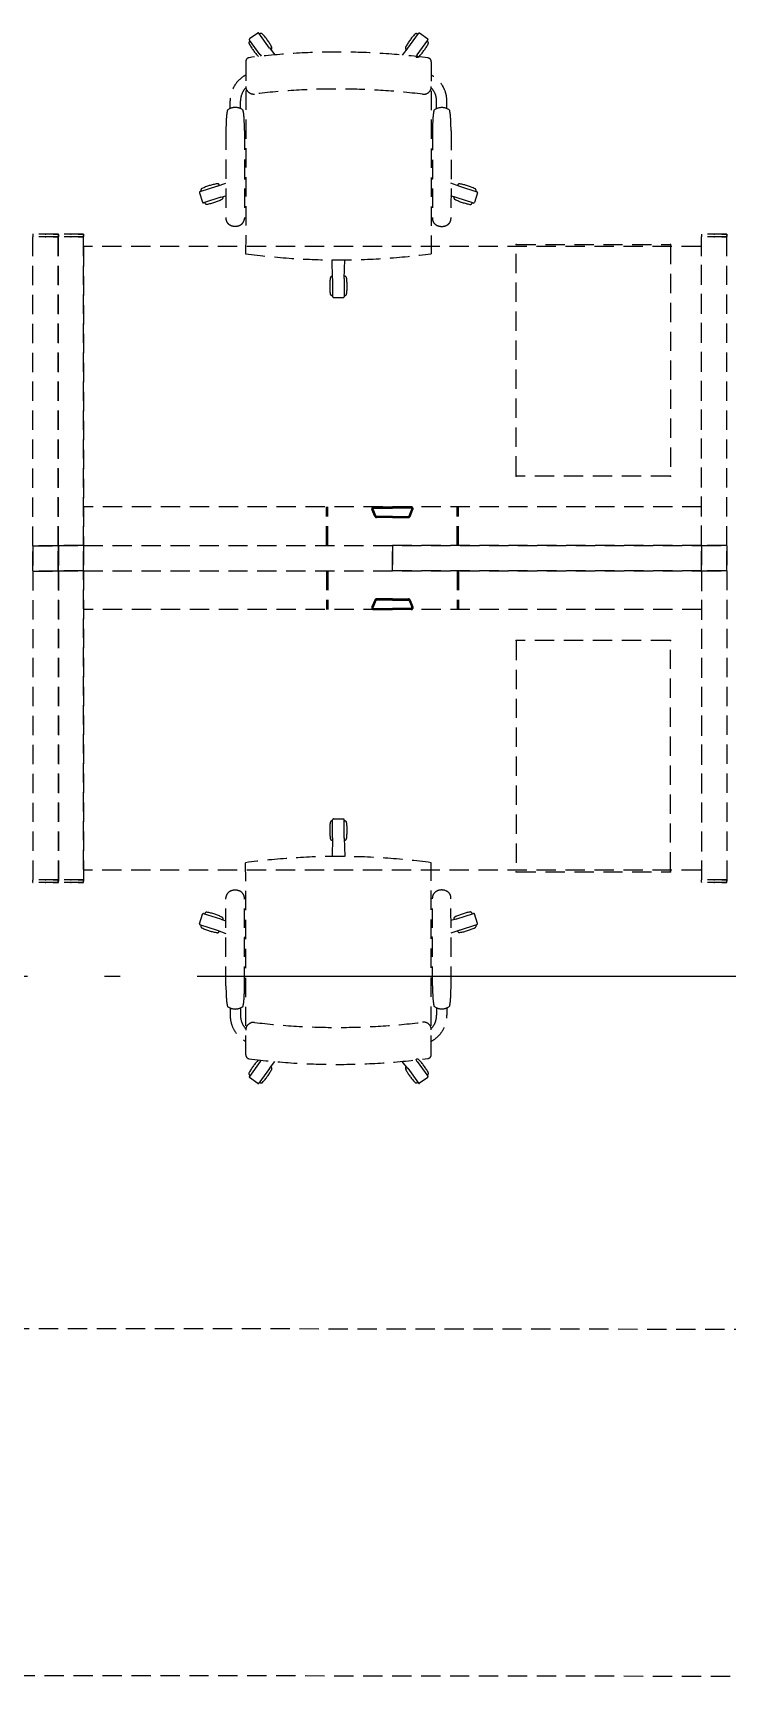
# Model space of a CAD drawing. Header units: millimetres. Extents: x -168200 to 672800, y -7409 to 118800.
# Drawn here: x 277354 to 279152, y 54084 to 58345 of the extents above; entities that cross this region are included whole.
import ezdxf

# ---------------------------------------------------------------- set-up
doc = ezdxf.new("R2010")
doc.units = ezdxf.units.MM
doc.header["$LTSCALE"] = 200
doc.linetypes.add('CEN-GAUN', pattern=[32.2, 30, -1, 0.2, -1])
doc.linetypes.add('HIDDEN', pattern=[0.375, 0.25, -0.125])
doc.layers.add('1 CEN', color=15, linetype='CEN-GAUN')
doc.layers.add('1 FUR', color=8, linetype='HIDDEN')

msp = doc.modelspace()

# ---------------------------------------------------------------- linework, layer by layer
at = {"layer": '1 CEN'}
msp.add_line((200500, 55900), (285700, 55900), dxfattribs=at)
at = {"layer": '1 FUR'}
for p, q in [((277936.4, 58344.3), (277915.4, 58329)), ((277967.1, 58305.4), (277939.2, 58343.8)), ((277941, 58341.4), (277942.5, 58342.5)), ((278324.8, 58305), (278352.8, 58343.4)), ((278351, 58341), (278349.5, 58342.1)), ((278376.6, 58328.6), (278355.6, 58343.9)), ((277942.8, 58287.7), (277914.9, 58326.2)), ((277916.7, 58323.8), (277915.2, 58322.7)), ((277942.4, 58288.3), (277945.3, 58284.1)), ((277966.7, 58306), (277980.8, 58287.7)), ((277970.5, 58301), (277971.2, 58301.5)), ((278325.3, 58305.6), (278310.9, 58287.1)), ((278320.7, 58301.2), (278321.4, 58300.7)), ((278349.5, 58288), (278346.4, 58283.5)), ((278349.1, 58287.4), (278377.1, 58325.8)), ((278375.3, 58323.3), (278376.8, 58322.3)), ((277905.5, 58270.5), (277905.2, 57772.4)), ((278346, 58282.8), (278346.7, 58282.3)), ((278385.9, 58269.8), (278385.6, 57772.4)), ((277865.1, 58148.8), (277865.2, 58168.3)), ((277891.7, 58148.6), (277891.8, 58168.3)), ((278399.6, 58148.2), (278399.6, 58167.9)), ((278426.2, 58148.4), (278426.2, 58167.9)), ((277854.2, 58091.5), (277854, 57863.5)), ((277902.2, 58091.4), (277902, 57863.4)), ((278389.1, 58091.1), (278388.9, 57863.1)), ((278437.1, 58091), (278436.9, 57863)), ((277832, 57947.6), (277786.8, 57933)), ((277831.3, 57947.4), (277854.1, 57955.5)), ((277837.2, 57949.5), (277836.9, 57950.3)), ((278459.7, 57946.9), (278436.9, 57955.1)), ((278453.8, 57949), (278454.1, 57949.9)), ((278459, 57947.2), (278504.2, 57932.4)), ((277785.5, 57930.5), (277793.5, 57905.7)), ((277789.7, 57933.9), (277789.2, 57935.2)), ((277841.2, 57919.1), (277796, 57904.5)), ((277798.9, 57905.4), (277799.3, 57904.1)), ((277840.5, 57918.9), (277854, 57922.8)), ((277846.8, 57919.8), (277846.5, 57920.6)), ((278450.4, 57918.4), (278436.9, 57922.3)), ((278444.1, 57919.3), (278444.4, 57920.1)), ((278449.7, 57918.6), (278494.9, 57903.9)), ((278492, 57904.9), (278491.6, 57903.6)), ((278505.5, 57929.9), (278497.4, 57905.2)), ((278501.3, 57933.4), (278501.7, 57934.7)), ((277354.3, 57822.4), (277354.3, 57816.4)), ((277354.3, 57819.4), (277354.3, 57816.4)), ((277419.8, 57822.9), (277354.8, 57822.9)), ((277406.8, 57822.9), (277419.8, 57822.9)), ((277419.4, 57822.9), (277419.4, 57816.9)), ((277419.4, 57819.9), (277419.4, 57816.9)), ((277485.4, 57816.4), (277419.4, 57816.4)), ((277419.4, 57016.4), (277419.4, 57816.4)), ((277484.9, 57823.4), (277419.9, 57823.4)), ((277484.9, 57816.4), (277419.9, 57816.4)), ((277420.3, 57822.4), (277420.3, 57816.4)), ((277420.3, 57816.4), (277420.3, 57819.4)), ((277471.9, 57823.4), (277484.9, 57823.4)), ((277471.9, 57816.4), (277484.9, 57816.4)), ((277485.4, 57822.9), (277485.4, 57816.9)), ((277485.4, 57816.9), (277485.4, 57819.9)), ((277485.4, 57016.4), (277485.4, 57816.4)), ((279085.4, 57822.9), (279085.4, 57816.9)), ((279085.4, 57819.9), (279085.4, 57816.9)), ((279151.4, 57816.4), (279085.4, 57816.4)), ((279085.4, 57016.4), (279085.4, 57816.4)), ((279150.9, 57823.4), (279085.9, 57823.4)), ((279150.9, 57816.4), (279085.9, 57816.4)), ((279137.9, 57823.4), (279150.9, 57823.4)), ((279137.9, 57816.4), (279150.9, 57816.4)), ((279151.4, 57822.9), (279151.4, 57816.9)), ((279151.4, 57816.9), (279151.4, 57819.9)), ((279151.4, 57016.4), (279151.4, 57816.4)), ((277420.3, 57815.9), (277354.3, 57815.9)), ((277354.3, 57015.9), (277354.3, 57815.9)), ((277419.8, 57815.9), (277354.8, 57815.9)), ((277406.8, 57815.9), (277419.8, 57815.9)), ((277420.3, 57015.9), (277420.3, 57815.9)), ((277487.4, 57791.4), (277485.4, 57789.4)), ((277485.4, 57791.4), (277485.4, 57791.4)), ((277485.4, 57789.4), (277485.4, 57018.4)), ((279083.4, 57791.4), (277487.4, 57791.4)), ((278605.4, 57197.4), (278605.4, 57795.4)), ((278606.4, 57796.4), (279004.4, 57796.4)), ((279005.4, 57795.4), (279005.4, 57197.4)), ((279085.4, 57789.4), (279083.4, 57791.4)), ((279085.4, 57018.4), (279085.4, 57789.4)), ((278130.5, 57707.8), (278129, 57756.4)), ((278160.4, 57707.8), (278162, 57756.4)), ((278130.3, 57714.1), (278129.4, 57714.1)), ((278130.4, 57708.6), (278130.4, 57661.1)), ((278160.4, 57708.5), (278160.4, 57661)), ((278161.5, 57714.1), (278160.6, 57714.1)), ((278130.4, 57664.1), (278128.5, 57664.1)), ((278132.4, 57659.1), (278158.4, 57659)), ((278160.4, 57664.1), (278162.3, 57664.1)), ((279004.4, 57196.4), (278606.4, 57196.4)), ((279085.4, 57116.4), (277485.4, 57116.4)), ((278114.8, 57016.4), (278114.8, 57116.4)), ((278117.8, 57016.4), (278117.8, 57116.4)), ((278239.6, 57091.8), (278232.2, 57109.5)), ((278242.4, 57092.9), (278235, 57110.6)), ((278236.8, 57116.4), (278285.4, 57116.4)), ((278236.8, 57113.4), (278285.4, 57113.4)), ((278333.9, 57116.4), (278285.4, 57116.4)), ((278333.9, 57113.4), (278285.4, 57113.4)), ((278328.3, 57092.9), (278335.8, 57110.6)), ((278331.1, 57091.8), (278338.5, 57109.5)), ((278453, 57016.4), (278453, 57116.4)), ((278456, 57016.4), (278456, 57116.4)), ((278285.4, 57091.7), (278244.2, 57091.7)), ((278285.4, 57088.7), (278244.2, 57088.7)), ((278285.4, 57091.7), (278326.5, 57091.7)), ((278285.4, 57088.7), (278326.5, 57088.7)), ((277420.3, 57015.9), (277354.3, 57015.9)), ((277354.3, 57014.9), (277354.3, 56950.9)), ((277354.3, 56950.9), (277354.3, 57014.9)), ((277419.3, 57015.9), (277355.3, 57015.9)), ((277355.3, 57015.9), (277419.3, 57015.9)), ((277485.4, 57016.4), (277419.4, 57016.4)), ((277419.4, 57015.4), (277419.4, 56951.4)), ((277419.4, 56951.4), (277419.4, 57015.4)), ((277420.3, 56950.9), (277420.3, 57014.9)), ((277420.3, 57014.9), (277420.3, 56950.9)), ((277484.4, 57016.4), (277420.4, 57016.4)), ((277420.4, 57016.4), (277484.4, 57016.4)), ((277485.4, 57018.4), (277487.4, 57016.4)), ((277485.4, 57016.4), (279083.4, 57016.4)), ((277485.4, 57016.4), (278285.4, 57016.4)), ((277485.4, 56950.4), (277485.4, 57016.4)), ((277485.4, 57016.4), (278285.4, 57016.4)), ((277485.4, 57016.4), (277485.4, 56950.4)), ((277485.4, 56951.4), (277485.4, 57015.4)), ((277485.4, 57015.4), (277485.4, 56951.4)), ((278285.4, 56950.4), (278285.4, 57016.4)), ((279085.4, 57016.4), (278285.4, 57016.4)), ((278285.4, 57016.4), (278285.4, 56950.4)), ((278285.4, 57016.4), (278285.4, 56950.4)), ((278285.4, 56950.4), (278285.4, 57016.4)), ((279085.4, 57016.4), (278285.4, 57016.4)), ((279083.4, 57016.4), (279085.4, 57018.4)), ((279151.4, 57016.4), (279085.4, 57016.4)), ((279085.4, 57016.4), (279085.4, 56950.4)), ((279085.4, 56950.4), (279085.4, 57016.4)), ((279085.4, 57015.4), (279085.4, 56951.4)), ((279085.4, 56951.4), (279085.4, 57015.4)), ((279150.4, 57016.4), (279086.4, 57016.4)), ((279086.4, 57016.4), (279150.4, 57016.4)), ((279151.4, 56951.4), (279151.4, 57015.4)), ((279151.4, 57015.4), (279151.4, 56951.4)), ((277354.3, 56949.9), (277354.3, 56149.9)), ((277420.3, 56949.9), (277354.3, 56949.9)), ((277355.3, 56949.9), (277419.3, 56949.9)), ((277419.3, 56949.9), (277355.3, 56949.9)), ((277419.4, 56950.4), (277419.4, 56150.4)), ((277485.4, 56950.4), (277419.4, 56950.4)), ((277420.3, 56949.9), (277420.3, 56149.9)), ((277420.4, 56950.4), (277484.4, 56950.4)), ((277484.4, 56950.4), (277420.4, 56950.4)), ((277485.4, 56950.4), (278285.4, 56950.4)), ((277485.4, 56948.4), (277487.4, 56950.4)), ((277485.4, 56950.4), (279083.4, 56950.4)), ((277485.4, 56950.4), (278285.4, 56950.4)), ((277485.4, 56950.4), (277485.4, 56150.4)), ((277485.4, 56177.4), (277485.4, 56948.4)), ((278114.8, 56950.4), (278114.8, 56850.4)), ((278117.8, 56950.4), (278117.8, 56850.4)), ((279085.4, 56950.4), (278285.4, 56950.4)), ((279085.4, 56950.4), (278285.4, 56950.4)), ((278453, 56950.4), (278453, 56850.4)), ((278456, 56950.4), (278456, 56850.4)), ((279083.4, 56950.4), (279085.4, 56948.4)), ((279085.4, 56950.4), (279085.4, 56150.4)), ((279151.4, 56950.4), (279085.4, 56950.4)), ((279085.4, 56948.4), (279085.4, 56177.4)), ((279086.4, 56950.4), (279150.4, 56950.4)), ((279150.4, 56950.4), (279086.4, 56950.4)), ((279151.4, 56950.4), (279151.4, 56150.4)), ((279085.4, 56850.4), (277485.4, 56850.4)), ((278239.6, 56875), (278232.2, 56857.3)), ((278242.4, 56873.9), (278235, 56856.2)), ((278236.8, 56853.4), (278285.4, 56853.4)), ((278236.8, 56850.4), (278285.4, 56850.4)), ((278285.4, 56878.1), (278244.2, 56878.1)), ((278285.4, 56875.1), (278244.2, 56875.1)), ((278285.4, 56878.1), (278326.5, 56878.1)), ((278285.4, 56875.1), (278326.5, 56875.1)), ((278333.9, 56853.4), (278285.4, 56853.4)), ((278333.9, 56850.4), (278285.4, 56850.4)), ((278328.3, 56873.9), (278335.8, 56856.2)), ((278331.1, 56875), (278338.5, 56857.3)), ((278605.4, 56769.4), (278605.4, 56171.4)), ((279004.4, 56770.4), (278606.4, 56770.4)), ((279005.4, 56171.4), (279005.4, 56769.4)), ((278130.4, 56302.7), (278128.5, 56302.7)), ((278130.4, 56258.2), (278130.4, 56305.7)), ((278132.4, 56307.7), (278158.4, 56307.7)), ((278160.4, 56258.2), (278160.4, 56305.7)), ((278160.4, 56302.7), (278162.3, 56302.7)), ((278130.5, 56259), (278129, 56210.4)), ((278130.3, 56252.7), (278129.4, 56252.7)), ((278160.4, 56259), (278162, 56210.4)), ((278161.5, 56252.7), (278160.6, 56252.7)), ((277487.4, 56175.4), (277485.4, 56177.4)), ((277485.4, 56175.4), (277485.4, 56175.4)), ((279083.4, 56175.4), (277487.4, 56175.4)), ((277905.5, 55696.3), (277905.2, 56194.4)), ((278385.9, 55697), (278385.6, 56194.4)), ((278606.4, 56170.4), (279004.4, 56170.4)), ((279085.4, 56177.4), (279083.4, 56175.4)), ((277420.3, 56149.9), (277354.3, 56149.9)), ((277354.3, 56146.4), (277354.3, 56149.4)), ((277354.3, 56143.4), (277354.3, 56149.4)), ((277419.8, 56149.9), (277354.8, 56149.9)), ((277419.8, 56142.9), (277354.8, 56142.9)), ((277406.8, 56149.9), (277419.8, 56149.9)), ((277406.8, 56142.9), (277419.8, 56142.9)), ((277485.4, 56150.4), (277419.4, 56150.4)), ((277419.4, 56146.9), (277419.4, 56149.9)), ((277419.4, 56143.9), (277419.4, 56149.9)), ((277484.9, 56150.4), (277419.9, 56150.4)), ((277484.9, 56143.4), (277419.9, 56143.4)), ((277420.3, 56149.4), (277420.3, 56146.4)), ((277420.3, 56143.4), (277420.3, 56149.4)), ((277471.9, 56150.4), (277484.9, 56150.4)), ((277471.9, 56143.4), (277484.9, 56143.4)), ((277485.4, 56149.9), (277485.4, 56146.9)), ((277485.4, 56143.9), (277485.4, 56149.9)), ((279151.4, 56150.4), (279085.4, 56150.4)), ((279085.4, 56146.9), (279085.4, 56149.9)), ((279085.4, 56143.9), (279085.4, 56149.9)), ((279150.9, 56150.4), (279085.9, 56150.4)), ((279150.9, 56143.4), (279085.9, 56143.4)), ((279137.9, 56150.4), (279150.9, 56150.4)), ((279137.9, 56143.4), (279150.9, 56143.4)), ((279151.4, 56149.9), (279151.4, 56146.9)), ((279151.4, 56143.9), (279151.4, 56149.9)), ((277854.2, 55875.3), (277854, 56103.3)), ((277902.2, 55875.3), (277902, 56103.3)), ((278389.1, 55875.7), (278388.9, 56103.7)), ((278437.1, 55875.8), (278436.9, 56103.8)), ((277785.5, 56036.3), (277793.5, 56061)), ((277832, 56019.1), (277786.8, 56033.8)), ((277789.7, 56032.9), (277789.2, 56031.6)), ((277841.2, 56047.7), (277796, 56062.3)), ((277798.9, 56061.4), (277799.3, 56062.7)), ((277840.5, 56047.9), (277854, 56044)), ((277846.8, 56047), (277846.5, 56046.2)), ((278450.4, 56048.4), (278436.9, 56044.5)), ((278444.1, 56047.4), (278444.4, 56046.6)), ((278449.7, 56048.2), (278494.9, 56062.9)), ((278459, 56019.6), (278504.2, 56034.3)), ((278492, 56061.9), (278491.6, 56063.2)), ((278505.5, 56036.9), (278497.4, 56061.6)), ((278501.3, 56033.4), (278501.7, 56032.1)), ((277831.3, 56019.4), (277854.1, 56011.2)), ((277837.2, 56017.3), (277836.9, 56016.4)), ((278459.7, 56019.9), (278436.9, 56011.7)), ((278453.8, 56017.8), (278454.1, 56016.9)), ((277865.1, 55817.9), (277865.2, 55798.5)), ((277891.7, 55818.2), (277891.8, 55798.5)), ((278399.6, 55818.6), (278399.6, 55798.9)), ((278426.2, 55818.4), (278426.2, 55798.9)), ((277942.8, 55679), (277914.9, 55640.6)), ((277916.7, 55643), (277915.2, 55644.1)), ((277967.1, 55661.4), (277939.2, 55623)), ((277942.4, 55678.4), (277945.3, 55682.7)), ((277966.7, 55660.8), (277980.8, 55679.1)), ((277970.5, 55665.8), (277971.2, 55665.3)), ((278325.3, 55661.1), (278310.9, 55679.6)), ((278320.7, 55665.6), (278321.4, 55666.1)), ((278324.8, 55661.8), (278352.8, 55623.3)), ((278346, 55684), (278346.7, 55684.5)), ((278349.5, 55678.8), (278346.4, 55683.3)), ((278349.1, 55679.4), (278377.1, 55641)), ((278375.3, 55643.4), (278376.8, 55644.5)), ((277936.4, 55622.5), (277915.4, 55637.8)), ((277941, 55625.4), (277942.5, 55624.3)), ((278351, 55625.8), (278349.5, 55624.7)), ((278376.6, 55638.2), (278355.6, 55622.9))]:
    msp.add_line(p, q, dxfattribs=at)
msp.add_lwpolyline([(272419.9, 54992.7), (280884.4, 54984.1), (280884.4, 54084.1), (272419.9, 54092.7)], close=True, dxfattribs=at)
for centre, radius, start, end in [((277916.6, 58327.4), 2, 125.9563, 215.9563), ((277937.6, 58342.6), 2, 35.9563, 125.9563), ((277945, 58338.1), 5, 43.4593, 125.9563), ((277839.8, 58238.4), 150, 27.6026, 43.4593), ((278452.1, 58237.9), 150, 136.4533, 152.31), ((278347, 58337.7), 5, 53.9563, 136.4533), ((278354.4, 58342.3), 2, 53.9563, 143.9563), ((278375.4, 58327), 2, 323.9563, 53.9563), ((277918.6, 58318.9), 5, 125.9563, 208.4533), ((278046, 58388), 150, 208.4533, 224.2456), ((278143, 56495), 1800, 82.5233, 97.3015), ((277968.3, 58305.6), 5, 305.9563, 27.6026), ((278323.7, 58305.2), 5, 152.31, 233.9563), ((278246.1, 58387.8), 150, 315.6026, 331.4593), ((278373.4, 58318.5), 5, 331.4593, 53.9563), ((277915.5, 58270.5), 10, 97.3015, 179.9563), ((278349.7, 58286.3), 5, 233.9563, 315.6026), ((278375.9, 58269.8), 10, 359.9563, 82.5233), ((277941.5, 58168.2), 76.3, 118.1096, 179.9563), ((277941.5, 58168.2), 49.7, 136.3721, 179.9563), ((277925.5, 58206.1), 20, 179.9563, 276.8626), ((278365.9, 58205.5), 20, 262.9638, 359.9563), ((278349.9, 58167.9), 76.3, 359.9563, 61.803), ((278349.9, 58167.9), 49.7, 359.9563, 43.5405), ((278143, 56399.2), 1800, 82.9638, 96.8626), ((278150, 58102.4), 295.6, 174.6812, 177.7662), ((277973.8, 58118.8), 118.6, 167.3904, 174.6812), ((277878.2, 58117.7), 33.8, 53.3451, 126.5675), ((277859.2, 58144.4), 1.23, 160.7708, 167.3904), ((277897.2, 58144.4), 1.23, 12.5222, 19.1419), ((277782.6, 58118.9), 118.6, 5.2314, 12.5222), ((277606.3, 58102.8), 295.6, 2.1465, 5.2314), ((278684.9, 58102), 295.6, 174.6812, 177.7662), ((278508.7, 58118.4), 118.6, 167.3904, 174.6812), ((278413.1, 58117.2), 33.8, 53.3451, 126.5675), ((278394.1, 58144), 1.23, 160.7708, 167.3904), ((278432.1, 58144), 1.23, 12.5222, 19.1419), ((278317.5, 58118.5), 118.6, 5.2314, 12.5222), ((278141.2, 58102.4), 295.6, 2.1465, 5.2314), ((278440.6, 58091), 586.4, 177.7662, 179.9563), ((277315.7, 58091.9), 586.4, 359.9563, 2.1465), ((278975.5, 58090.6), 586.4, 177.7662, 179.9563), ((277850.6, 58091.5), 586.4, 359.9563, 2.1465), ((277856.3, 57805.8), 150, 99.6026, 115.4593), ((277832.1, 57948.8), 5, 17.9563, 99.6026), ((277931.8, 57880.1), 89.8, 107.1694, 109.3471), ((278359.1, 57879.8), 89.8, 70.5655, 72.7432), ((278458.8, 57948.3), 5, 80.31, 161.9563), ((278434.4, 57805.4), 150, 64.4533, 80.31), ((277787.4, 57931.1), 2, 107.4294, 197.4294), ((277794, 57936.8), 5, 115.4593, 197.9563), ((277795.4, 57906.4), 2, 197.9563, 287.9563), ((277804.1, 57905.6), 5, 197.9563, 280.4533), ((277777.8, 58048.2), 150, 280.4533, 296.31), ((277842, 57918.3), 5, 296.31, 17.9563), ((277919.4, 57904.4), 36.8, 112.5897, 118.1829), ((278371.5, 57904), 36.8, 61.7297, 67.323), ((278448.9, 57917.8), 5, 161.9563, 243.6026), ((278513.4, 58047.7), 150, 243.6026, 259.4593), ((278486.8, 57905.1), 5, 259.4593, 341.9563), ((278495.5, 57905.8), 2, 251.9563, 341.9563), ((278497, 57936.2), 5, 341.9563, 64.4533), ((278503.6, 57930.5), 2, 342.4832, 72.4832), ((277870.8, 57863.5), 16.8, 179.9563, 206.3863), ((277885.2, 57863.4), 16.8, 333.5264, 359.9563), ((278405.6, 57863.1), 16.8, 179.9563, 206.3863), ((278420.1, 57863), 16.8, 333.5264, 359.9563), ((277354.8, 57822.4), 0.5, 89.9999, 179.9999), ((277354.8, 57816.4), 0.5, 179.9999, 269.9999), ((277419.9, 57822.9), 0.5, 89.9999, 179.9999), ((277419.9, 57816.9), 0.5, 179.9999, 269.9999), ((277419.8, 57822.4), 0.5, 359.9999, 89.9999), ((277419.8, 57822.4), 0.5, 359.9999, 89.9999), ((277419.8, 57816.4), 0.5, 269.9999, 359.9999), ((277419.8, 57816.4), 0.5, 269.9999, 359.9999), ((277484.9, 57822.9), 0.5, 359.9999, 89.9999), ((277484.9, 57822.9), 0.5, 359.9999, 89.9999), ((277484.9, 57816.9), 0.5, 269.9999, 359.9999), ((277484.9, 57816.9), 0.5, 269.9999, 359.9999), ((277874.2, 57865.2), 20.7, 206.3863, 230.1507), ((277876.5, 57867.9), 24.2, 230.1507, 250.9128), ((277878, 57872.2), 28.7, 250.9128, 269.9563), ((277878, 57872.2), 28.7, 269.9563, 288.9999), ((277879.5, 57867.9), 24.2, 288.9999, 309.7619), ((277881.7, 57865.2), 20.7, 309.7619, 333.5264), ((278409.1, 57864.8), 20.7, 206.3863, 230.1507), ((278411.4, 57867.5), 24.2, 230.1507, 250.9128), ((278412.9, 57871.8), 28.7, 250.9128, 269.9563), ((278412.9, 57871.8), 28.7, 269.9563, 288.9999), ((278414.4, 57867.5), 24.2, 288.9999, 309.7619), ((278416.6, 57864.8), 20.7, 309.7619, 333.5264), ((279085.9, 57822.9), 0.5, 89.9999, 179.9999), ((279085.9, 57816.9), 0.5, 179.9999, 269.9999), ((279150.9, 57822.9), 0.5, 359.9999, 89.9999), ((279150.9, 57822.9), 0.5, 359.9999, 89.9999), ((279150.9, 57816.9), 0.5, 269.9999, 359.9999), ((279150.9, 57816.9), 0.5, 269.9999, 359.9999), ((278606.4, 57795.4), 1, 90, 180), ((279004.4, 57795.4), 1, 0, 90), ((278145.4, 59556.3), 1800, 262.3311, 277.6689), ((278272.8, 57687.9), 150, 171.6026, 187.4593), ((278129.4, 57709.1), 5, 89.9563, 171.6026), ((278161.5, 57709.1), 5, 8.31, 89.9563), ((278018, 57688.1), 150, 352.4533, 8.31), ((278129.1, 57669.1), 5, 187.4593, 269.9563), ((278132.4, 57661.1), 2, 179.9563, 269.9563), ((278158.4, 57661), 2, 269.9563, 359.9563), ((278161.8, 57669.1), 5, 269.9563, 352.4533), ((278606.4, 57197.4), 1, 180, 270), ((279004.4, 57197.4), 1, 270, 0), ((278236.8, 57111.4), 5, 90, 202.7255), ((278236.8, 57111.4), 2, 90, 202.7255), ((278244.2, 57093.7), 5, 202.7255, 270), ((278244.2, 57093.7), 2, 202.7255, 270), ((278326.5, 57093.7), 2, 270, 337.2745), ((278326.5, 57093.7), 5, 270, 337.2745), ((278333.9, 57111.4), 5, 337.2745, 90), ((278333.9, 57111.4), 2, 337.2745, 90), ((277355.3, 57014.9), 1, 89.9998, 179.9998), ((277355.3, 57014.9), 1, 90.0002, 180.0002), ((277419.3, 57014.9), 1, 359.9998, 89.9998), ((277419.3, 57014.9), 1, 0.0002, 90.0002), ((277420.4, 57015.4), 1, 90, 180), ((277420.4, 57015.4), 1, 90, 180), ((277484.4, 57015.4), 1, 360, 90), ((277484.4, 57015.4), 1, 0, 90), ((279086.4, 57015.4), 1, 89.9998, 179.9998), ((279086.4, 57015.4), 1, 90.0002, 180.0002), ((279150.4, 57015.4), 1, 359.9998, 89.9998), ((279150.4, 57015.4), 1, 0.0002, 90.0002), ((277355.3, 56950.9), 1, 179.9998, 269.9998), ((277355.3, 56950.9), 1, 180.0002, 270.0002), ((277419.3, 56950.9), 1, 269.9998, 359.9998), ((277419.3, 56950.9), 1, 270.0002, 0.0002), ((277420.4, 56951.4), 1, 180, 270), ((277420.4, 56951.4), 1, 180, 270), ((277484.4, 56951.4), 1, 270, 360), ((277484.4, 56951.4), 1, 270, 0), ((279086.4, 56951.4), 1, 179.9998, 269.9998), ((279086.4, 56951.4), 1, 180.0002, 270.0002), ((279150.4, 56951.4), 1, 269.9998, 359.9998), ((279150.4, 56951.4), 1, 270.0002, 0.0002), ((278236.8, 56855.4), 5, 157.2745, 270), ((278236.8, 56855.4), 2, 157.2745, 270), ((278244.2, 56873.1), 5, 90, 157.2745), ((278244.2, 56873.1), 2, 90, 157.2745), ((278326.5, 56873.1), 5, 22.7255, 90), ((278326.5, 56873.1), 2, 22.7255, 90), ((278333.9, 56855.4), 5, 270, 22.7255), ((278333.9, 56855.4), 2, 270, 22.7255), ((278606.4, 56769.4), 1, 90, 180), ((279004.4, 56769.4), 1, 0, 90), ((278272.8, 56278.9), 150, 172.5407, 188.3974), ((278129.1, 56297.7), 5, 90.0437, 172.5407), ((278132.4, 56305.7), 2, 90.0437, 180.0437), ((278158.4, 56305.7), 2, 0.0437, 90.0437), ((278161.8, 56297.7), 5, 7.5467, 90.0437), ((278018, 56278.7), 150, 351.69, 7.5467), ((278129.4, 56257.7), 5, 188.3974, 270.0437), ((278161.5, 56257.7), 5, 270.0437, 351.69), ((278145.4, 54410.5), 1800, 82.3311, 97.6689), ((278606.4, 56171.4), 1, 180, 270), ((279004.4, 56171.4), 1, 270, 0), ((277354.8, 56149.4), 0.5, 90.0001, 180.0001), ((277354.8, 56143.4), 0.5, 180.0001, 270.0001), ((277419.9, 56149.9), 0.5, 90.0001, 180.0001), ((277419.9, 56143.9), 0.5, 180.0001, 270.0001), ((277419.8, 56149.4), 0.5, 0.0001, 90.0001), ((277419.8, 56149.4), 0.5, 0.0001, 90.0001), ((277419.8, 56143.4), 0.5, 270.0001, 0.0001), ((277419.8, 56143.4), 0.5, 270.0001, 0.0001), ((277484.9, 56149.9), 0.5, 0.0001, 90.0001), ((277484.9, 56149.9), 0.5, 0.0001, 90.0001), ((277484.9, 56143.9), 0.5, 270.0001, 0.0001), ((277484.9, 56143.9), 0.5, 270.0001, 0.0001), ((277874.2, 56101.6), 20.7, 129.8493, 153.6137), ((277876.5, 56098.9), 24.2, 109.0872, 129.8493), ((277878, 56094.6), 28.7, 90.0437, 109.0872), ((277878, 56094.6), 28.7, 71.0001, 90.0437), ((277879.5, 56098.9), 24.2, 50.2381, 71.0001), ((277881.7, 56101.6), 20.7, 26.4736, 50.2381), ((278409.1, 56102), 20.7, 129.8493, 153.6137), ((278411.4, 56099.3), 24.2, 109.0872, 129.8493), ((278412.9, 56095), 28.7, 90.0437, 109.0872), ((278412.9, 56095), 28.7, 71.0001, 90.0437), ((278414.4, 56099.3), 24.2, 50.2381, 71.0001), ((278416.6, 56102), 20.7, 26.4736, 50.2381), ((279085.9, 56149.9), 0.5, 90.0001, 180.0001), ((279085.9, 56143.9), 0.5, 180.0001, 270.0001), ((279150.9, 56149.9), 0.5, 0.0001, 90.0001), ((279150.9, 56149.9), 0.5, 0.0001, 90.0001), ((279150.9, 56143.9), 0.5, 270.0001, 0.0001), ((279150.9, 56143.9), 0.5, 270.0001, 0.0001), ((277870.8, 56103.3), 16.8, 153.6137, 180.0437), ((277885.2, 56103.3), 16.8, 0.0437, 26.4736), ((278405.6, 56103.7), 16.8, 153.6137, 180.0437), ((278420.1, 56103.7), 16.8, 0.0437, 26.4736), ((277787.4, 56035.7), 2, 162.5706, 252.5706), ((277794, 56030), 5, 162.0437, 244.5407), ((277795.4, 56060.4), 2, 72.0437, 162.0437), ((277804.1, 56061.1), 5, 79.5467, 162.0437), ((277777.8, 55918.6), 150, 63.69, 79.5467), ((277842, 56048.5), 5, 342.0437, 63.69), ((277919.4, 56062.4), 36.8, 241.8171, 247.4103), ((278371.5, 56062.7), 36.8, 292.677, 298.2703), ((278448.9, 56049), 5, 116.3974, 198.0437), ((278513.4, 55919.1), 150, 100.5407, 116.3974), ((278486.8, 56061.7), 5, 18.0437, 100.5407), ((278495.5, 56061), 2, 18.0437, 108.0437), ((278497, 56030.6), 5, 295.5467, 18.0437), ((278503.6, 56036.2), 2, 287.5168, 17.5168), ((277856.3, 56161), 150, 244.5407, 260.3974), ((277832.1, 56018), 5, 260.3974, 342.0437), ((277931.8, 56086.7), 89.8, 250.6529, 252.8306), ((278359.1, 56087), 89.8, 287.2568, 289.4345), ((278458.8, 56018.5), 5, 198.0437, 279.69), ((278434.4, 56161.4), 150, 279.69, 295.5467), ((278440.6, 55875.8), 586.4, 180.0437, 182.2338), ((277315.7, 55874.9), 586.4, 357.8535, 0.0437), ((278975.5, 55876.2), 586.4, 180.0437, 182.2338), ((277850.6, 55875.3), 586.4, 357.8535, 0.0437), ((278150, 55864.4), 295.6, 182.2338, 185.3188), ((277973.8, 55848), 118.6, 185.3188, 192.6096), ((277859.2, 55822.4), 1.23, 192.6096, 199.2292), ((277878.2, 55849.1), 33.8, 233.4325, 306.6549), ((277782.6, 55847.9), 118.6, 347.4778, 354.7686), ((277897.2, 55822.4), 1.23, 340.8581, 347.4778), ((277606.3, 55864), 295.6, 354.7686, 357.8535), ((278684.9, 55864.8), 295.6, 182.2338, 185.3188), ((278508.7, 55848.4), 118.6, 185.3188, 192.6096), ((278394.1, 55822.8), 1.23, 192.6096, 199.2292), ((278413.1, 55849.5), 33.8, 233.4325, 306.6549), ((278317.5, 55848.3), 118.6, 347.4778, 354.7686), ((278432.1, 55822.8), 1.23, 340.8581, 347.4778), ((278141.2, 55864.4), 295.6, 354.7686, 357.8535), ((277941.5, 55798.5), 76.3, 180.0437, 241.8904), ((277941.5, 55798.5), 49.7, 180.0437, 223.6279), ((277925.5, 55760.6), 20, 83.1374, 180.0437), ((278143, 57567.6), 1800, 263.1374, 277.0362), ((278365.9, 55761.3), 20, 0.0437, 97.0362), ((278349.9, 55798.9), 49.7, 316.4595, 0.0437), ((278349.9, 55798.9), 76.3, 298.197, 0.0437), ((277915.5, 55696.3), 10, 180.0437, 262.6985), ((278143, 57471.8), 1800, 262.6985, 277.4767), ((278375.9, 55697), 10, 277.4767, 0.0437), ((277918.6, 55647.9), 5, 151.5467, 234.0437), ((278046, 55578.8), 150, 135.7544, 151.5467), ((277839.8, 55728.4), 150, 316.5407, 332.3974), ((277968.3, 55661.2), 5, 332.3974, 54.0437), ((278323.7, 55661.6), 5, 126.0437, 207.69), ((278452.1, 55728.9), 150, 207.69, 223.5467), ((278349.7, 55680.4), 5, 44.3974, 126.0437), ((278246.1, 55579), 150, 28.5407, 44.3974), ((278373.4, 55648.3), 5, 306.0437, 28.5407), ((277916.6, 55639.4), 2, 144.0437, 234.0437), ((277937.6, 55624.1), 2, 234.0437, 324.0437), ((277945, 55628.7), 5, 234.0437, 316.5407), ((278347, 55629), 5, 223.5467, 306.0437), ((278354.4, 55624.5), 2, 216.0437, 306.0437), ((278375.4, 55639.8), 2, 306.0437, 36.0437)]:
    msp.add_arc(centre, radius, start, end, dxfattribs=at)
for p in [(277387.3, 57822.9), (277452.4, 57823.4), (277452.4, 57816.4), (279118.4, 57823.4), (279118.4, 57816.4), (277387.3, 57815.9), (278605.4, 57796.4), (279005.4, 57796.4), (278605.4, 57196.4), (279005.4, 57196.4), (277387.3, 57015.9), (277387.3, 57015.9), (277387.3, 57015.9), (277452.4, 57016.4), (277452.4, 57016.4), (277452.4, 57016.4), (277485.4, 57016.4), (279085.4, 57016.4), (279118.4, 57016.4), (279118.4, 57016.4), (279118.4, 57016.4), (277419.4, 56983.4), (277419.4, 56983.4), (277420.3, 56982.9), (277420.3, 56982.9), (277485.4, 56983.4), (277485.4, 56983.4), (277485.4, 56983.4), (277485.4, 56983.4), (278285.4, 56983.4), (278285.4, 56983.4), (278285.4, 56983.4), (278285.4, 56983.4), (279085.4, 56983.4), (279085.4, 56983.4), (279085.4, 56983.4), (279085.4, 56983.4), (279151.4, 56983.4), (279151.4, 56983.4), (277387.3, 56949.9), (277387.3, 56949.9), (277387.3, 56949.9), (277452.4, 56950.4), (277452.4, 56950.4), (277452.4, 56950.4), (277485.4, 56950.4), (279085.4, 56950.4), (279118.4, 56950.4), (279118.4, 56950.4), (279118.4, 56950.4), (278605.4, 56770.4), (279005.4, 56770.4), (278605.4, 56170.4), (279005.4, 56170.4), (277387.3, 56149.9), (277387.3, 56142.9), (277452.4, 56150.4), (277452.4, 56143.4), (279118.4, 56150.4), (279118.4, 56143.4)]:
    msp.add_point(p, dxfattribs=at)

doc.saveas('drawing.dxf')
